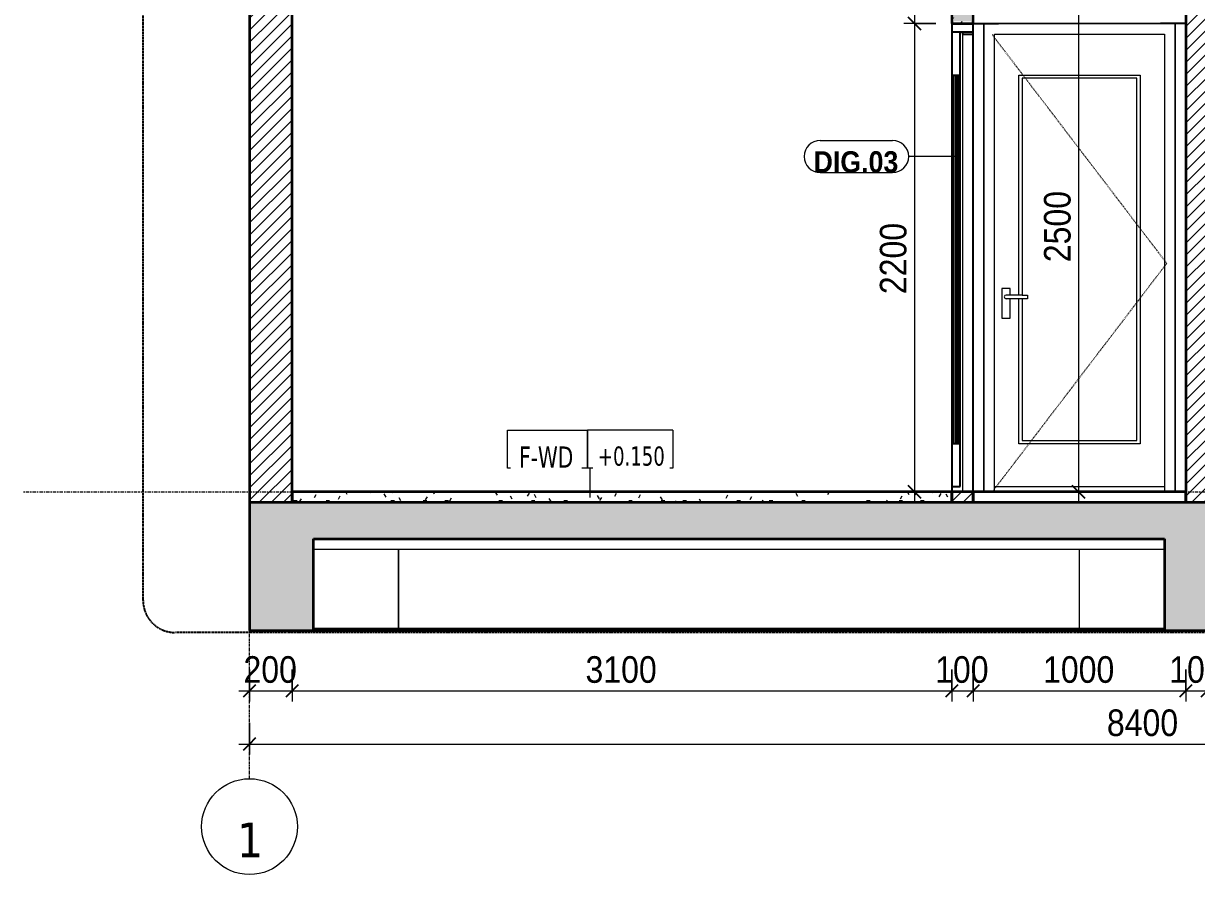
# Model space of a CAD drawing. Header units: millimetres. Extents: x 31444 to 224909, y 392 to 78637.
# Drawn here: x 59944 to 65456, y 403 to 4400 of the extents above; entities that cross this region are included whole.
import ezdxf

# ---------------------------------------------------------------- set-up
doc = ezdxf.new("R2010")
doc.units = ezdxf.units.MM
for name, pattern in [('Centre', [31.75, 6.35, -4.7625, 15.875, -4.7625]), ('Dash', [6, 3, -3]), ('Grid Line', [22.225, 12.7, -3.175, 3.175, -3.175]), ('Hidden', [7.14375, 4.7625, -2.38125])]:
    doc.linetypes.add(name, pattern=pattern)
for name, color, linetype, lineweight in [('0-4', 90, 'Continuous', 5), ('A-ANNO-DIMS', 211, 'Continuous', 9), ('A-ANNO-DIMS-50', 211, 'Continuous', 9), ('A-CLNG-1', 250, 'Continuous', 35), ('A-CLNG-PATT-3', 13, 'Continuous', 18), ('A-DETL-GENF', 92, 'Continuous', 18), ('A-DETL-GENF-4', 9, 'Continuous', 18), ('A-DETL-GENF-5', 92, 'Hidden', 25), ('A-DETL-GENF-HDLN-1', 7, 'Dash', 18), ('A-DETL-MEDM', 33, 'Continuous', 35), ('A-DOOR', 31, 'Continuous', 18), ('A-DOOR-3', 7, 'Continuous', 18), ('A-DOOR-4', 50, 'Continuous', 25), ('A-DOOR-IDEN', 31, 'Continuous', 9), ('A-FLOR-2', 7, 'Continuous', 18), ('A-FLOR-FNSH-1', 250, 'Continuous', 35), ('A-FLOR-IDEN', 11, 'Continuous', 9), ('A-FLOR-LEVL-2', 51, 'Centre', 9), ('A-FLOR-PATT-3', 67, 'Continuous', 18), ('A-GLAZ-CWMG', 51, 'Continuous', 18), ('A-GLAZ-CWMG-2', 51, 'Continuous', 35), ('A-WALL', 113, 'Continuous', 18), ('A-WALL-2', 250, 'Continuous', 35), ('A-WALL-3', 7, 'Continuous', 18), ('A-WALL-PATT-1', 9, 'Continuous', 18), ('A-WALL-PATT-2', 111, 'Continuous', 18), ('S-BEAM-1', 7, 'Continuous', 18), ('S-COLS-9', 7, 'Continuous', 18), ('S-GRID-1', 1, 'Grid Line', 9), ('S-GRID-IDEN', 1, 'Continuous', 9)]:
    doc.layers.add(name, color=color, linetype=linetype, lineweight=lineweight)
doc.styles.add('Arial_B_1', font='arialbd.ttf', dxfattribs={"width": 0.9, "height": 100})
doc.styles.add('Tahoma', font='tahoma.ttf', dxfattribs={"width": 0.8, "height": 100})
doc.styles.add('Tahoma_1', font='tahoma.ttf', dxfattribs={"width": 0.8, "height": 90})
doc.styles.add('Tahoma_B', font='tahomabd.ttf', dxfattribs={"height": 162.5})
doc.styles.add('UTM Avo', font='', dxfattribs={"width": 0.9, "height": 125})
doc.styles.get('UTM Avo').set_extended_font_data('UTM Avo')
doc.dimstyles.new('1_Dim_chi_tiet_2_5', dxfattribs={"dimscale": 304.8, "dimtxt": 124.912619, "dimasz": 0.19685, "dimexe": 0.164042, "dimexo": 0.0625, "dimgap": 0.016404, "dimtad": 1, "dimdec": 0, "dimrnd": 5, "dimzin": 0, "dimdsep": 46, "dimtxsty": 'UTM Avo', "dimblk1": 'OBLIQUE', "dimblk2": 'OBLIQUE', "dimsah": 1, "dimcen": 0.09, "dimdle": 0.164042, "dimazin": 0, "dimtfac": 1, "dimtdec": 4, "dimtix": 1, "dimtmove": 0, "dimatfit": 3, "dimfxl": 0.328084, "dimfxlon": 1, "dimtvp": 1, "dimtolj": 1, "dimtzin": 0, "dimarcsym": 2})
pattern_1 = [(45, (37692.334, 15875), (-28.28427, 28.28427), [])]

# ---------------------------------------------------------------- blocks, each defined once
blk = doc.blocks.new('NCV_TKTC_KET CAU_rvt-3-TKCS_CĂN HỘ LOẠI 3 - MẶT CẮT 2')
at = {"layer": 'A-FLOR-2'}
blk.add_line((37952.6, 1930), (33952.6, 1930), dxfattribs=at)
at = {"layer": 'S-BEAM-1'}
blk.add_line((34352.6, 1930), (34352.6, 1555), dxfattribs=at)
at = {"layer": 'S-COLS-9'}
for p, q in [((34352.6, 1555), (34352.6, 1930)), ((37552.6, 1555), (37552.6, 1930)), ((34352.6, 1540), (34352.6, 1550.1)), ((37552.6, 1540), (37552.6, 1550))]:
    blk.add_line(p, q, dxfattribs=at)
blk = doc.blocks.new('DOOR_CW_01 CANH MO-PANEL KINH - DIG_02-800x2200-CỬA NHÔM KÍNH-V46-TKCS_CĂN HỘ LOẠI 3 - MẶT CẮT 2')
at = {"layer": 'A-DOOR-4'}
blk.add_line((38052.564287, 4400), (37932.564287, 4400), dxfattribs=at)
blk = doc.blocks.new('DOOR_CW_01 CANH MO-PANEL KINH - DIW_01-900x2200-CỬA GỖ VÂN LAMINATE-V48-TKCS_CĂN HỘ LOẠI 3 - MẶT CẮT 2')
at = {"layer": 'A-DOOR-3'}
for p, q in [((36952.564287, 4360), (36952.564287, 2200)), ((37002.564287, 4350), (37002.564287, 2200)), ((37052.564287, 4350), (37052.564287, 2200))]:
    blk.add_line(p, q, dxfattribs=at)
at = {"layer": 'A-DOOR-4'}
for p, q in [((36952.564287, 4400), (36952.564287, 2200)), ((36952.564287, 4400), (37172.564287, 4400)), ((36952.564287, 4400), (36952.564287, 2200)), ((37052.564287, 4400), (36952.564287, 4400)), ((36952.564287, 4400), (36952.564287, 4360)), ((36952.564287, 4360), (37052.564287, 4360)), ((36952.564287, 4360), (36992.564287, 4360)), ((36952.564287, 4360), (37002.564287, 4360)), ((36992.564287, 2226), (36992.564287, 4360)), ((37002.564287, 4360), (37002.564287, 4350)), ((37052.564287, 2200), (37052.564287, 4400)), ((37052.564287, 2200), (37052.564287, 4400)), ((37052.564287, 4350), (37052.564287, 4400)), ((37002.564287, 4350), (37052.564287, 4350)), ((36952.564287, 4158), (36992.564287, 4158)), ((36962.564287, 2426), (36962.564287, 4158)), ((36972.564287, 2426), (36972.564287, 4158)), ((36982.564287, 2426), (36982.564287, 4158)), ((36992.564287, 2426), (36952.564287, 2426)), ((36952.564287, 2226), (36992.564287, 2226))]:
    blk.add_line(p, q, dxfattribs=at)
blk = doc.blocks.new('DOOR_CW_01 CANH MO-PANEL KINH - DIG_01-900x2200-CỬA NHÔM KÍNH-400860-TKCS_CĂN HỘ LOẠI 3 - MẶT CẮT 2')
at = {"layer": 'A-DETL-GENF-HDLN-1'}
for p, q in [((37962.6, 3273.5), (37142.6, 4347)), ((37142.6, 2200), (37962.6, 3273.5))]:
    blk.add_line(p, q, dxfattribs=at)
at = {"layer": 'A-DOOR-3'}
for p, q in [((38002.6, 4400), (37102.6, 4400)), ((37102.6, 4400), (37102.6, 2200)), ((38002.6, 2200), (38002.6, 4400)), ((37152.6, 2200), (37152.6, 4350)), ((37152.6, 4350), (37952.6, 4350)), ((37952.6, 4350), (37952.6, 2200)), ((37267.6, 3124.5), (37267.6, 4158)), ((37267.6, 4158), (37837.6, 4158)), ((37822.6, 4143), (37282.6, 4143)), ((37282.6, 4143), (37282.6, 3124.5)), ((37822.6, 2441), (37822.6, 4143)), ((37837.6, 4158), (37837.6, 2426)), ((37227.3, 3156), (37187.8, 3156)), ((37187.8, 3156), (37187.8, 3016)), ((37227.3, 3124.5), (37227.3, 3156)), ((37282.6, 3124.5), (37207.6, 3124.5)), ((37282.6, 3107.5), (37207.6, 3107.5)), ((37227.3, 3016), (37227.3, 3107.5)), ((37267.6, 2426), (37267.6, 3107.5)), ((37282.6, 3124.5), (37308.4, 3124.5)), ((37282.6, 3107.5), (37282.6, 2441)), ((37308.4, 3107.5), (37282.6, 3107.5)), ((37308.4, 3124.5), (37308.4, 3107.5)), ((37187.8, 3016), (37227.3, 3016)), ((37837.6, 2426), (37267.6, 2426)), ((37282.6, 2441), (37822.6, 2441)), ((37152.6, 2226), (37952.6, 2226))]:
    blk.add_line(p, q, dxfattribs=at)
for start, end in [(90, 180), (180, 270)]:
    blk.add_arc((37207.6, 3116), 8.5, start, end, dxfattribs=at)
blk = doc.blocks.new('NCV_TKTC_TANG 1_rvt-3-TKCS_CĂN HỘ LOẠI 3 - MẶT CẮT 2')
at = {"layer": 'A-FLOR-PATT-3'}
h = blk.add_hatch(dxfattribs=at)
h.set_pattern_fill('FP_5', color=256, style=0, pattern_type=2)
h.set_pattern_definition([(0, (37692.334, 15875), (203.2, 50.8), [16.764, -135.636, 16.764, -135.636, -812.8]), (0, (37692.334, 15875), (203.2, 50.8), [-304.8, 16.764, -288.036, 16.764, -135.636, -355.6]), (0, (37692.334, 15875), (203.2, 50.8), [-762, 16.764, -84.836, 16.764, -237.236]), (120, (37768.534, 15900.4), (-145.59409, 150.57636), [16.764, -135.636, 16.764, -135.636, -812.8]), (120, (37768.534, 15900.4), (-145.59409, 150.57636), [-304.8, 16.764, -288.036, 16.764, -135.636, -355.6]), (120, (37768.534, 15900.4), (-145.59409, 150.57636), [-762, 16.764, -84.836, 16.764, -237.236]), (240, (37793.934, 16002), (-57.60591, -201.37636), [16.764, -135.636, 16.764, -135.636, -812.8]), (240, (37793.934, 16002), (-57.60591, -201.37636), [-304.8, 16.764, -288.036, 16.764, -135.636, -355.6]), (240, (37793.934, 16002), (-57.60591, -201.37636), [-762, 16.764, -84.836, 16.764, -237.236])])
h.paths.add_polyline_path([(36952.6, 2150), (36952.6, 2200), (33852.6, 2200), (33852.6, 2150), (35693.8, 2150)])
at = {"layer": 'A-WALL-PATT-1'}
h = blk.add_hatch(dxfattribs=at)
h.set_pattern_fill('FP_7', color=256, style=0, pattern_type=2)
h.set_pattern_definition(pattern_1)
h.paths.add_polyline_path([(37002.6, 2150), (37052.6, 2150), (37052.2, 2200), (36952.6, 2200), (36952.6, 2150), (36957.1, 2150)])
h.paths.add_polyline_path([(36952.6, 4400), (37052.6, 4400), (37052.6, 5380), (36952.6, 5380), (36952.6, 5032.3)])
h.paths.add_polyline_path([(37029.4, 4410), (36962.6, 4410), (36962.6, 4520), (37042.6, 4520), (37042.6, 4410)])
h = blk.add_hatch(dxfattribs=at)
h.set_pattern_fill('FP_7', color=256, style=0, pattern_type=2)
h.set_pattern_definition(pattern_1)
h.paths.add_polyline_path([(38152.6, 2150), (38152.6, 4950), (38052.6, 4950), (38052.6, 2150)])
at = {"layer": 'A-FLOR-FNSH-1'}
for p, q in [((36952.6, 2200), (33852.6, 2200)), ((33852.6, 2200), (33852.6, 2150)), ((36952.6, 2150), (36952.6, 2200)), ((37052.6, 2200), (36952.6, 2200)), ((36952.6, 2200), (36952.6, 2150)), ((38052.6, 2200), (37052.6, 2200)), ((37052.6, 2200), (37052.6, 2150)), ((37052.6, 2150), (37052.6, 2200)), ((38052.6, 2150), (38052.6, 2200))]:
    blk.add_line(p, q, dxfattribs=at)
at = {"layer": 'A-WALL-2'}
for p, q in [((36952.6, 5380), (36952.6, 4400)), ((37052.6, 4400), (37052.6, 5380)), ((38052.6, 4950), (38052.6, 2150)), ((36952.6, 4400), (37052.6, 4400)), ((36952.6, 2200), (36952.6, 2150)), ((37052.6, 2200), (36952.6, 2200)), ((37052.6, 2150), (37052.6, 2200))]:
    blk.add_line(p, q, dxfattribs=at)
at = {"layer": 'A-WALL-3'}
for p, q in [((37102.6, 2300), (37102.6, 4400)), ((37102.6, 4400), (38002.6, 4400)), ((38002.6, 4400), (38002.6, 2300)), ((37102.6, 2200), (37102.6, 2300)), ((38002.6, 2300), (38002.6, 2200))]:
    blk.add_line(p, q, dxfattribs=at)
at = {"layer": 'A-DOOR'}
for name in ['DOOR_CW_01 CANH MO-PANEL KINH - DIW_01-900x2200-CỬA GỖ VÂN LAMINATE-V48-TKCS_CĂN HỘ LOẠI 3 - MẶT CẮT 2', 'DOOR_CW_01 CANH MO-PANEL KINH - DIG_01-900x2200-CỬA NHÔM KÍNH-400860-TKCS_CĂN HỘ LOẠI 3 - MẶT CẮT 2', 'DOOR_CW_01 CANH MO-PANEL KINH - DIG_02-800x2200-CỬA NHÔM KÍNH-V46-TKCS_CĂN HỘ LOẠI 3 - MẶT CẮT 2']:
    blk.add_blockref(name, (0, 0), dxfattribs=at)
blk = doc.blocks.new('Rectangular Mullion - 50 x 100mm-3796220-TKCS_CĂN HỘ LOẠI 3 - MẶT CẮT 2')
at = {"layer": 'A-GLAZ-CWMG-2'}
for p, q in [((33752.564287, 1550), (33752.564287, 1540)), ((33852.564287, 1540), (33852.564287, 1550))]:
    blk.add_line(p, q, dxfattribs=at)
blk = doc.blocks.new('BORDER VIEW - BORDER VIEW-3699857-TKCS_CĂN HỘ LOẠI 3 - MẶT CẮT 2')
at = {"layer": 'A-DETL-GENF-5'}
for p, q in [((33152.6, 1690), (33152.6, 5852.7)), ((42739.4, 1540), (33302.6, 1540))]:
    blk.add_line(p, q, dxfattribs=at)
blk.add_arc((33302.6, 1690), 150, 180, 270, dxfattribs=at)
blk = doc.blocks.new('Grid - M_Grid Head - Circle-353313-TKCS_CĂN HỘ LOẠI 3 - MẶT CẮT 2')
at = {"layer": 'S-GRID-IDEN'}
blk.add_circle((33652.6, 628.3), 225, dxfattribs=at)
blk = doc.blocks.new('DIMBLOCK85-TKCS_CĂN HỘ LOẠI 3 - MẶT CẮT 2')
at = {"layer": 'A-ANNO-DIMS-50'}
for p, q in [((64901.3, 4750), (64901.3, 2150)), ((65001.3, 4700), (64851.3, 4700)), ((64901.3, 4700), (65001.3, 4700)), ((65001.3, 2200), (64851.3, 2200)), ((64901.3, 2200), (65001.3, 2200))]:
    blk.add_line(p, q, dxfattribs=at)
at = {"layer": 'A-ANNO-DIMS-50', "lineweight": 25}
for p, q in [((64901.3, 4700), (64871.3, 4730)), ((64901.3, 4700), (64931.3, 4670)), ((64901.3, 2200), (64871.3, 2230)), ((64901.3, 2200), (64931.3, 2170))]:
    blk.add_line(p, q, dxfattribs=at)
at = {"layer": 'A-ANNO-DIMS-50', "color": 0, "insert": (64739, 3278.8), "char_height": 125, "width": 410.824, "attachment_point": 1, "rotation": 90, "line_spacing_factor": 1.110334, "style": 'UTM Avo'}
blk.add_mtext('2500', dxfattribs=at)
blk = doc.blocks.new('_Oblique')
at = {"color": 0, "linetype": 'ByBlock', "lineweight": -2}
blk.add_line((-0.5, -0.5), (0.5, 0.5), dxfattribs=at)
blk = doc.blocks.new('STN_Door Tag - STN_Door Tag-1788670-TKCS_CĂN HỘ LOẠI 3 - MẶT CẮT 2')
at = {"layer": 'A-DOOR-IDEN'}
for p, q in [((36334.4, 3850.7), (36674.5, 3850.7)), ((36334.4, 3699.7), (36674.5, 3699.7))]:
    blk.add_line(p, q, dxfattribs=at)
for centre, start, end in [((36334.4, 3775.2), 90, 270), ((36674.5, 3775.2), 270, 90)]:
    blk.add_arc(centre, 75.5, start, end, dxfattribs=at)
blk = doc.blocks.new('DIMBLOCK86-TKCS_CĂN HỘ LOẠI 3 - MẶT CẮT 2')
at = {"layer": 'A-ANNO-DIMS-50', "lineweight": 25}
for p, q in [((64130, 4400), (64100, 4430)), ((64130, 4400), (64160, 4370)), ((64130, 2200), (64100, 2230)), ((64130, 2200), (64160, 2170))]:
    blk.add_line(p, q, dxfattribs=at)
at = {"layer": 'A-ANNO-DIMS-50'}
for p, q in [((64130, 4450), (64130, 2150)), ((64230, 4400), (64080, 4400)), ((64130, 4400), (64230, 4400)), ((64230, 2200), (64080, 2200)), ((64130, 2200), (64230, 2200))]:
    blk.add_line(p, q, dxfattribs=at)
at = {"layer": 'A-ANNO-DIMS-50', "color": 0, "insert": (63967.6, 3128.8), "char_height": 125, "width": 410.824, "attachment_point": 1, "rotation": 90, "line_spacing_factor": 1.110334, "style": 'UTM Avo'}
blk.add_mtext('2200', dxfattribs=at)
blk = doc.blocks.new('DIMBLOCK87-TKCS_CĂN HỘ LOẠI 3 - MẶT CẮT 2')
at = {"layer": 'A-ANNO-DIMS-50'}
for p, q in [((61005.7, 1366.2), (61005.7, 1216.2)), ((61005.7, 1266.2), (61005.7, 1366.2)), ((61205.7, 1366.2), (61205.7, 1216.2)), ((61205.7, 1266.2), (61205.7, 1366.2)), ((60955.7, 1266.2), (61205.7, 1266.2))]:
    blk.add_line(p, q, dxfattribs=at)
at = {"layer": 'A-ANNO-DIMS-50', "lineweight": 25}
for p, q in [((61005.7, 1266.2), (61035.7, 1296.2)), ((61205.7, 1266.2), (61235.7, 1296.2)), ((61005.7, 1266.2), (60975.7, 1236.2)), ((61205.7, 1266.2), (61175.7, 1236.2))]:
    blk.add_line(p, q, dxfattribs=at)
at = {"layer": 'A-ANNO-DIMS-50', "color": 0, "insert": (60977.4, 1428.6), "char_height": 125, "width": 308.118, "attachment_point": 1, "line_spacing_factor": 1.110334, "style": 'UTM Avo'}
blk.add_mtext('200', dxfattribs=at)
blk = doc.blocks.new('DIMBLOCK88-TKCS_CĂN HỘ LOẠI 3 - MẶT CẮT 2')
at = {"layer": 'A-ANNO-DIMS-50'}
for p, q in [((61205.7, 1366.2), (61205.7, 1216.2)), ((61205.7, 1266.2), (61205.7, 1366.2)), ((64305.7, 1366.2), (64305.7, 1216.2)), ((64305.7, 1266.2), (64305.7, 1366.2)), ((61205.7, 1266.2), (64305.7, 1266.2))]:
    blk.add_line(p, q, dxfattribs=at)
at = {"layer": 'A-ANNO-DIMS-50', "lineweight": 25}
for p, q in [((61205.7, 1266.2), (61235.7, 1296.2)), ((64305.7, 1266.2), (64335.7, 1296.2)), ((61205.7, 1266.2), (61175.7, 1236.2)), ((64305.7, 1266.2), (64275.7, 1236.2))]:
    blk.add_line(p, q, dxfattribs=at)
at = {"layer": 'A-ANNO-DIMS-50', "color": 0, "insert": (62584.6, 1428.6), "char_height": 125, "width": 410.824, "attachment_point": 1, "line_spacing_factor": 1.110334, "style": 'UTM Avo'}
blk.add_mtext('3100', dxfattribs=at)
blk = doc.blocks.new('DIMBLOCK89-TKCS_CĂN HỘ LOẠI 3 - MẶT CẮT 2')
at = {"layer": 'A-ANNO-DIMS-50'}
for p, q in [((64305.7, 1366.2), (64305.7, 1216.2)), ((64305.7, 1266.2), (64305.7, 1366.2)), ((64405.7, 1366.2), (64405.7, 1216.2)), ((64405.7, 1266.2), (64405.7, 1366.2)), ((64305.7, 1266.2), (64405.7, 1266.2))]:
    blk.add_line(p, q, dxfattribs=at)
at = {"layer": 'A-ANNO-DIMS-50', "lineweight": 25}
for p, q in [((64305.7, 1266.2), (64335.7, 1296.2)), ((64405.7, 1266.2), (64435.7, 1296.2)), ((64305.7, 1266.2), (64275.7, 1236.2)), ((64405.7, 1266.2), (64375.7, 1236.2))]:
    blk.add_line(p, q, dxfattribs=at)
at = {"layer": 'A-ANNO-DIMS-50', "color": 0, "insert": (64227.4, 1428.6), "char_height": 125, "width": 308.118, "attachment_point": 1, "line_spacing_factor": 1.110334, "style": 'UTM Avo'}
blk.add_mtext('100', dxfattribs=at)
blk = doc.blocks.new('DIMBLOCK90-TKCS_CĂN HỘ LOẠI 3 - MẶT CẮT 2')
at = {"layer": 'A-ANNO-DIMS-50'}
for p, q in [((64405.7, 1366.2), (64405.7, 1216.2)), ((64405.7, 1266.2), (64405.7, 1366.2)), ((65405.7, 1366.2), (65405.7, 1216.2)), ((65405.7, 1266.2), (65405.7, 1366.2)), ((64405.7, 1266.2), (65405.7, 1266.2))]:
    blk.add_line(p, q, dxfattribs=at)
at = {"layer": 'A-ANNO-DIMS-50', "lineweight": 25}
for p, q in [((64405.7, 1266.2), (64435.7, 1296.2)), ((65405.7, 1266.2), (65435.7, 1296.2)), ((64405.7, 1266.2), (64375.7, 1236.2)), ((65405.7, 1266.2), (65375.7, 1236.2))]:
    blk.add_line(p, q, dxfattribs=at)
at = {"layer": 'A-ANNO-DIMS-50', "color": 0, "insert": (64734.6, 1428.6), "char_height": 125, "width": 410.824, "attachment_point": 1, "line_spacing_factor": 1.110334, "style": 'UTM Avo'}
blk.add_mtext('1000', dxfattribs=at)
blk = doc.blocks.new('DIMBLOCK91-TKCS_CĂN HỘ LOẠI 3 - MẶT CẮT 2')
at = {"layer": 'A-ANNO-DIMS-50'}
for p, q in [((65405.7, 1366.2), (65405.7, 1216.2)), ((65405.7, 1266.2), (65405.7, 1366.2)), ((65505.7, 1366.2), (65505.7, 1216.2)), ((65505.7, 1266.2), (65505.7, 1366.2)), ((65405.7, 1266.2), (65505.7, 1266.2))]:
    blk.add_line(p, q, dxfattribs=at)
at = {"layer": 'A-ANNO-DIMS-50', "lineweight": 25}
for p, q in [((65405.7, 1266.2), (65435.7, 1296.2)), ((65505.7, 1266.2), (65535.7, 1296.2)), ((65405.7, 1266.2), (65375.7, 1236.2)), ((65505.7, 1266.2), (65475.7, 1236.2))]:
    blk.add_line(p, q, dxfattribs=at)
at = {"layer": 'A-ANNO-DIMS-50', "color": 0, "insert": (65327.4, 1428.6), "char_height": 125, "width": 308.118, "attachment_point": 1, "line_spacing_factor": 1.110334, "style": 'UTM Avo'}
blk.add_mtext('100', dxfattribs=at)
blk = doc.blocks.new('DIMBLOCK97-TKCS_CĂN HỘ LOẠI 3 - MẶT CẮT 2')
at = {"layer": 'A-ANNO-DIMS-50'}
for p, q in [((61005.7, 1116.2), (61005.7, 966.2)), ((61005.7, 1016.2), (61005.7, 1116.2)), ((69405.8, 1116.2), (69405.8, 966.2)), ((69405.8, 1016.2), (69405.8, 1116.2)), ((60955.7, 1016.2), (69455.8, 1016.2))]:
    blk.add_line(p, q, dxfattribs=at)
at = {"layer": 'A-ANNO-DIMS-50', "lineweight": 25}
for p, q in [((61005.7, 1016.2), (60975.7, 986.2)), ((61005.7, 1016.2), (61035.7, 1046.2)), ((69405.8, 1016.2), (69375.8, 986.2)), ((69405.8, 1016.2), (69435.8, 1046.2))]:
    blk.add_line(p, q, dxfattribs=at)
at = {"layer": 'A-ANNO-DIMS-50', "color": 0, "insert": (65034.6, 1178.6), "char_height": 125, "width": 410.824, "attachment_point": 1, "line_spacing_factor": 1.110334, "style": 'UTM Avo'}
blk.add_mtext('8400', dxfattribs=at)
blk = doc.blocks.new('TAG SAN - TTG - TAG FFL-4075299-TKCS_CĂN HỘ LOẠI 3 - MẶT CẮT 2')
at = {"layer": 'A-FLOR-IDEN'}
for p, q in [((34865, 2311.9), (34865, 2490.7)), ((34865, 2490.7), (35241, 2490.7)), ((35241, 2490.7), (35241, 2311.9)), ((35641, 2490.7), (35241, 2490.7)), ((35241, 2311.9), (35241, 2490.7)), ((35641, 2490.7), (35641, 2311.9)), ((35241, 2311.9), (34865, 2311.9)), ((35641, 2311.9), (35241, 2311.9))]:
    blk.add_line(p, q, dxfattribs=at)

msp = doc.modelspace()

# ---------------------------------------------------------------- hatches: boundary and pattern name
at = {"layer": 'A-CLNG-PATT-3'}
h = msp.add_hatch(dxfattribs=at)
h.set_pattern_fill('FP_4', color=256, style=0, pattern_type=2)
h.set_pattern_definition([(0, (65045.51, 15875), (406.4, 101.6), [16.764, -288.036, 16.764, -288.036, -1625.6]), (0, (65045.51, 15875), (406.4, 101.6), [-609.6, 16.764, -592.836, 16.764, -288.036, -711.2]), (0, (65045.51, 15875), (406.4, 101.6), [-1524, 16.764, -186.436, 16.764, -491.236]), (120, (65197.91, 15925.8), (-291.1882, 301.1527), [16.764, -288.036, 16.764, -288.036, -1625.6]), (120, (65197.91, 15925.8), (-291.1882, 301.1527), [-609.6, 16.764, -592.836, 16.764, -288.036, -711.2]), (120, (65197.91, 15925.8), (-291.1882, 301.1527), [-1524, 16.764, -186.436, 16.764, -491.236]), (240, (65248.71, 16129), (-115.2118, -402.7527), [16.764, -288.036, 16.764, -288.036, -1625.6]), (240, (65248.71, 16129), (-115.2118, -402.7527), [-609.6, 16.764, -592.836, 16.764, -288.036, -711.2]), (240, (65248.71, 16129), (-115.2118, -402.7527), [-1524, 16.764, -186.436, 16.764, -491.236])])
h.paths.add_polyline_path([(61705.8, 1550), (65305.8, 1550), (65305.8, 1555), (61305.7, 1555), (61305.7, 1550), (61705.7, 1550)])
h.paths.add_polyline_path([(65605.8, 1550), (70143.2, 1550), (70155.3, 1555), (65605.8, 1555), (65605.8, 1551.1)])
at = {"layer": 'A-DETL-GENF-4'}
h = msp.add_hatch(dxfattribs=at)
h.set_pattern_fill('FP_3', color=256, style=0, pattern_type=2)
h.set_pattern_definition([(50, (65045.5, 15875), (364.368, -31.878), [38.1, -419.1]), (355, (65045.5, 15875), (-70.486, 382.113), [30.48, -335.28]), (100.451, (65075.88, 15872.34), (293.885, 350.233), [32.38, -356.18]), (46.184, (65045.5, 15976.6), (542.158, -84.086), [57.15, -628.65]), (96.636, (65090.7, 15969.6), (474.805, 494.855), [48.57, -534.27]), (351.184, (65045.5, 15976.6), (474.81, 494.85), [45.72, -502.92]), (21, (65096.3, 15951.2), (303.2285, -204.5305), [38.1, -419.1]), (326, (65096.3, 15951.2), (123.604, 368.376), [30.48, -335.28]), (71.451, (65121.58, 15934.16), (426.834, 163.843), [32.38, -356.18]), (37.5, (65045.51, 15875), (6.1766, 169.1102), [3.353, -327.863, 3.353, -337.007, -336.55]), (37.5, (65045.51, 15875), (6.1766, 169.1102), [-671.576, 3.353, -333.197]), (7.5, (65045.51, 15875), (133.6389, 200.3615), [3.353, -190.703, 3.353, -320.243, -128.27]), (7.5, (65045.51, 15875), (133.6389, 200.3615), [-517.652, 3.353, -124.917]), (327.5, (64932.23, 15875), (271.1818, -11.4584), [3.353, -123.647, 3.353, -392.887, -525.78]), (327.5, (64932.23, 15875), (271.1818, -11.4584), [-523.24, 3.353, -522.427]), (317.5, (64881.43, 15875), (296.2585, 50.853), [3.353, -161.747, 3.353, -259.791, -373.38]), (317.5, (64881.43, 15875), (296.2585, 50.853), [-428.244, 3.353, -370.027]), (45, (65045.51, 15875), (-125.7236, 125.7236), []), (45, (65045.51, 16065.5), (-125.7236, 125.7236), [])])
h.paths.add_polyline_path([(61005.7, 1550), (61305.7, 1550), (61305.7, 1980), (65305.8, 1980), (65305.8, 1550), (65605.8, 1550), (65605.8, 1930), (69205.7, 1930), (69205.7, 1700), (69405.7, 1700), (69405.8, 1960), (70242.6, 1960), (70242.6, 2130), (69405.8, 2130), (69405.7, 2100), (65505.7, 2100), (65505.7, 2150), (61005.7, 2150), (61005.7, 1930)])
h.paths.add_polyline_path([(64382.6, 4410), (64395.7, 4410), (64395.7, 4520), (64315.7, 4520), (64315.7, 4410)])
h.paths.add_polyline_path([(61205.7, 4950), (61305.7, 4950), (61305.7, 5385), (65305.8, 5385), (65305.8, 4950), (65605.8, 4950), (65605.8, 5330), (69205.7, 5330), (69205.8, 5100), (69405.7, 5100), (69405.8, 5360), (70242.6, 5360), (70242.6, 5530), (69405.8, 5530), (69405.7, 5500), (65505.7, 5500), (65505.7, 5550), (61005.7, 5550), (61005.7, 4950), (61152.4, 4950)])
at = {"layer": 'A-WALL-PATT-2'}
h = msp.add_hatch(dxfattribs=at)
h.set_pattern_fill('FP_7', color=256, style=0, pattern_type=2)
h.set_pattern_definition([(45, (65045.512, 15875), (-28.28427, 28.28427), [])])
h.paths.add_polyline_path([(61005.8, 2150), (61205.7, 2150), (61205.7, 4950), (61005.7, 4950), (61005.7, 2150)])

# ---------------------------------------------------------------- linework, layer by layer
at = {"layer": 'A-CLNG-1'}
for p, q in [((65305.8, 1555), (61305.7, 1555)), ((61305.7, 1550), (65305.8, 1550))]:
    msp.add_line(p, q, dxfattribs=at)
at = {"layer": 'A-DETL-MEDM'}
for p, q in [((61005.7, 2150), (61005.7, 1550)), ((65505.7, 2150), (61005.7, 2150)), ((61305.7, 1550), (61305.7, 1980)), ((61305.7, 1980), (65305.8, 1980)), ((65305.8, 1980), (65305.8, 1550)), ((61005.7, 1550), (61305.7, 1550)), ((65305.8, 1550), (65605.8, 1550))]:
    msp.add_line(p, q, dxfattribs=at)
at = {"layer": 'A-DOOR-IDEN'}
msp.add_line((64339, 3775.7), (64103.1, 3775.7), dxfattribs=at)
at = {"layer": 'A-FLOR-IDEN'}
msp.add_line((62606.2, 2173.7), (62606.2, 2311.9), dxfattribs=at)
at = {"layer": 'A-FLOR-LEVL-2'}
msp.add_line((59943.6, 2200), (71157.6, 2200), dxfattribs=at)
at = {"layer": 'A-WALL'}
msp.add_line((61005.7, 1540), (61005.7, 1550), dxfattribs=at)
at = {"layer": 'A-WALL-2'}
for p, q in [((61005.7, 4950), (61005.7, 2150)), ((61205.7, 2150), (61205.7, 4950))]:
    msp.add_line(p, q, dxfattribs=at)
at = {"layer": 'S-GRID-1'}
for p, q in [((61005.7, 2103.3), (61005.7, 5434.6)), ((61005.7, 853.3), (61005.7, 2103.3))]:
    msp.add_line(p, q, dxfattribs=at)

# ---------------------------------------------------------------- block references
at = {"layer": '0-4'}
for name in ['NCV_TKTC_TANG 1_rvt-3-TKCS_CĂN HỘ LOẠI 3 - MẶT CẮT 2', 'NCV_TKTC_KET CAU_rvt-3-TKCS_CĂN HỘ LOẠI 3 - MẶT CẮT 2']:
    msp.add_blockref(name, (27353.2, 0), dxfattribs=at)
at = {"layer": 'A-DETL-GENF'}
msp.add_blockref('BORDER VIEW - BORDER VIEW-3699857-TKCS_CĂN HỘ LOẠI 3 - MẶT CẮT 2', (27353.2, 0), dxfattribs=at)
at = {"layer": 'A-DOOR-IDEN'}
msp.add_blockref('STN_Door Tag - STN_Door Tag-1788670-TKCS_CĂN HỘ LOẠI 3 - MẶT CẮT 2', (27353.2, 0), dxfattribs=at)
at = {"layer": 'A-FLOR-IDEN'}
msp.add_blockref('TAG SAN - TTG - TAG FFL-4075299-TKCS_CĂN HỘ LOẠI 3 - MẶT CẮT 2', (27353.2, 0), dxfattribs=at)
at = {"layer": 'A-GLAZ-CWMG'}
msp.add_blockref('Rectangular Mullion - 50 x 100mm-3796220-TKCS_CĂN HỘ LOẠI 3 - MẶT CẮT 2', (27353.2, 0), dxfattribs=at)
at = {"layer": 'S-GRID-IDEN'}
msp.add_blockref('Grid - M_Grid Head - Circle-353313-TKCS_CĂN HỘ LOẠI 3 - MẶT CẮT 2', (27353.2, 0), dxfattribs=at)

# ---------------------------------------------------------------- texts
at = {"layer": 'A-DOOR-IDEN', "insert": (63855.3, 3749.3), "char_height": 100, "width": 407.7, "attachment_point": 5, "line_spacing_factor": 0.936439, "style": 'Arial_B_1'}
msp.add_mtext('\\pt2.25,4.5,6.75,9,11.25,13.5,15.75,18,20.25,22.5,24.75,27,29.25,31.5,33.75,36,38.25,40.5,42.75,45,47.25,49.5,51.75,54,56.25,58.5,60.75,63,65.25,67.5,69.75,72;DIG.03', dxfattribs=at)

# ---------------------------------------------------------------- dimensions: what is measured, and where the dimension line sits
at = {"layer": 'A-ANNO-DIMS'}
for base, p1, p2, override, picture, middle in [((64901.3, 2200), (65001.3, 4700), (65001.3, 2200), {"dimpost": '<>', "dimfxl": 2500}, 'DIMBLOCK85-TKCS_CĂN HỘ LOẠI 3 - MẶT CẮT 2', (64831.7, 3450)), ((64130, 2200), (64230, 4400), (64230, 2200), {"dimpost": '<>', "dimfxl": 2200}, 'DIMBLOCK86-TKCS_CĂN HỘ LOẠI 3 - MẶT CẮT 2', (64060.3, 3300))]:
    dim = msp.add_linear_dim(base=base, p1=p1, p2=p2, angle=90, dimstyle='1_Dim_chi_tiet_2_5', override=override, dxfattribs=at)
    dim.commit()
    dim.dimension.update_dxf_attribs({"geometry": picture, "text_midpoint": middle})
for base, p1, p2, override, picture, middle in [((61205.7, 1266.2), (61005.7, 1366.2), (61205.7, 1366.2), {"dimpost": '<>', "dimfxl": 200}, 'DIMBLOCK87-TKCS_CĂN HỘ LOẠI 3 - MẶT CẮT 2', (61105.7, 1335.9)), ((64305.7, 1266.2), (61205.7, 1366.2), (64305.7, 1366.2), {"dimpost": '<>', "dimfxl": 3100}, 'DIMBLOCK88-TKCS_CĂN HỘ LOẠI 3 - MẶT CẮT 2', (62755.7, 1335.9)), ((64405.7, 1266.2), (64305.7, 1366.2), (64405.7, 1366.2), {"dimpost": '<>', "dimfxl": 100}, 'DIMBLOCK89-TKCS_CĂN HỘ LOẠI 3 - MẶT CẮT 2', (64355.7, 1335.9)), ((65405.7, 1266.2), (64405.7, 1366.2), (65405.7, 1366.2), {"dimpost": '<>', "dimfxl": 1000}, 'DIMBLOCK90-TKCS_CĂN HỘ LOẠI 3 - MẶT CẮT 2', (64905.7, 1335.9)), ((65505.7, 1266.2), (65405.7, 1366.2), (65505.7, 1366.2), {"dimpost": '<>', "dimfxl": 100}, 'DIMBLOCK91-TKCS_CĂN HỘ LOẠI 3 - MẶT CẮT 2', (65455.7, 1335.9)), ((69405.8, 1016.2), (61005.7, 1116.2), (69405.8, 1116.2), {"dimpost": '<>', "dimfxl": 8400.071331}, 'DIMBLOCK97-TKCS_CĂN HỘ LOẠI 3 - MẶT CẮT 2', (65205.8, 1085.9))]:
    dim = msp.add_linear_dim(base=base, p1=p1, p2=p2, dimstyle='1_Dim_chi_tiet_2_5', override=override, dxfattribs=at)
    dim.commit()
    dim.dimension.update_dxf_attribs({"geometry": picture, "text_midpoint": middle})

# ---------------------------------------------------------------- next in the draw order: texts
at = {"layer": 'A-FLOR-IDEN', "attachment_point": 5, "line_spacing_factor": 0.996129, "bg_fill": 3, "box_fill_scale": 1.25, "bg_fill_color": 256, "bg_fill_true_color": 13158600, "bg_fill_transparency": 0}
for s, insert, char_height, width, style in [('\\pt4,8,12,16,20,24,28,32,36,40,44,48,52,56,60,64,68,72,76,80,84,88,92,96,100,104,108,112,116,120,124,128;F-WD', (62399.8, 2363.7), 100, 283.2, 'Tahoma'), ('\\pt3.9996,8.0001,11.9997,16.0002,19.9998,24.0003,27.9999,32.0004,36,39.9996,44.0001,47.9997,52.0002,55.9998,60.0003,63.9999,68.0004,72,75.9996,80.0001,83.9997,88.0002,91.9998,96.0003,99.9999,104.0004,108,111.9996,116.0001,119.9997,124.0002,127.9998;+0.150', (62800, 2367.7), 90, 314.8, 'Tahoma_1')]:
    msp.add_mtext(s, dxfattribs=dict(at, insert=insert, char_height=char_height, width=width, style=style))
at = {"layer": 'S-GRID-IDEN', "insert": (61008.1, 565.8), "char_height": 162.5, "width": 145.5, "attachment_point": 5, "line_spacing_factor": 0.996129, "style": 'Tahoma_B', "bg_fill": 3, "box_fill_scale": 1.25, "bg_fill_color": 256, "bg_fill_true_color": 13158600, "bg_fill_transparency": 0}
msp.add_mtext('\\pt634.99962,1269.99925,1905.0005,2540.00013,3174.99975,3809.99937,4445.00062,5080.00025,5714.99987,6349.9995,6985.00075,7620.00037,8255,8889.99962,9524.99925,10160.0005,10795.00013,11429.99975,12064.99938,12700.00063,13335.00025,13969.99988,14604.9995,15240.00075,15875.00038,16510,17144.99963,17779.99925,18415.0005,19050.00013,19684.99975,20319.99938;1', dxfattribs=at)

doc.saveas('drawing.dxf')
